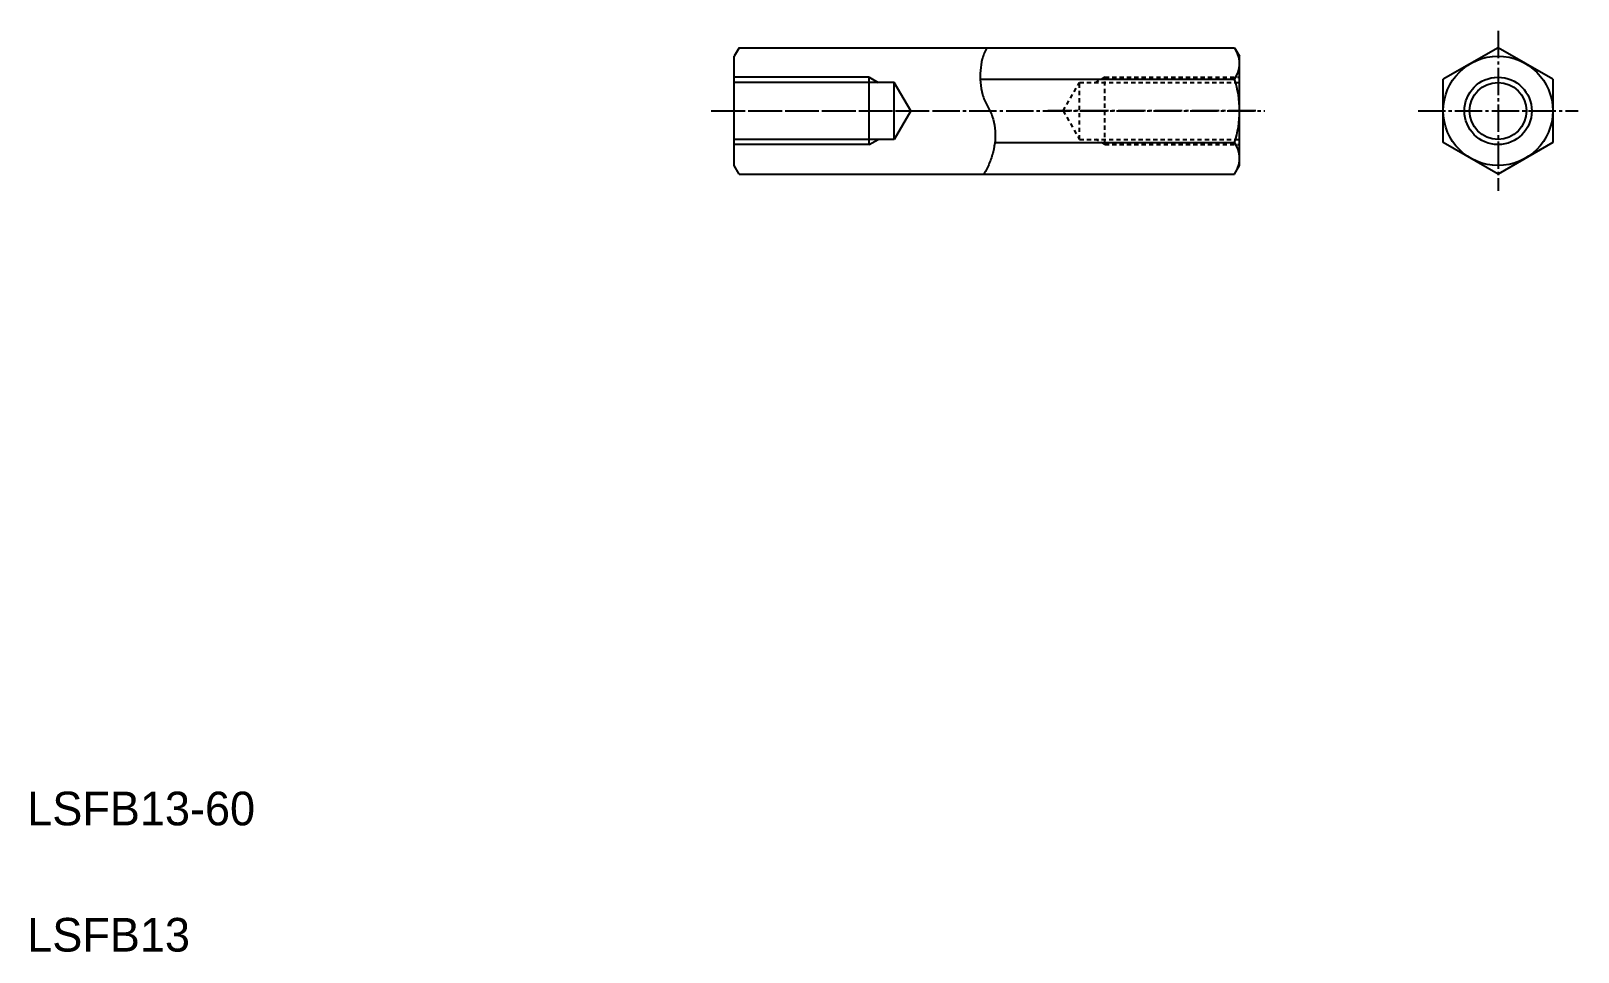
# Model space of a CAD drawing. Extents: x 10 to 194, y 10 to 119.
import ezdxf

# ---------------------------------------------------------------- set-up
doc = ezdxf.new("R2010")
doc.units = 0
doc.header["$LTSCALE"] = 0.25
doc.linetypes.add('CENTER', pattern=[17.5, 13, -1.5, 1.5, -1.5])
doc.linetypes.add('DASHED', pattern=[3.5, 2, -1.5])
doc.layers.get('0').update_dxf_attribs({"linetype": 'CONTINUOUS'})
doc.layers.add('CENTER', color=1, linetype='CENTER')

msp = doc.modelspace()

# ---------------------------------------------------------------- linework, layer by layer
at = {"linetype": 'CONTINUOUS'}
for p, q in [((94.55, 117.39), (93.97, 116.38)), ((93.97, 103.38), (93.97, 116.38)), ((94.55, 117.39), (153.39, 117.39)), ((153.39, 117.39), (153.97, 116.38)), ((153.97, 103.38), (153.97, 116.38)), ((184.67, 117.39), (178.17, 113.63)), ((191.17, 113.63), (184.67, 117.39)), ((93.97, 105.88), (93.97, 113.88)), ((112.97, 113.25), (93.97, 113.25)), ((109.97, 105.88), (109.97, 113.88)), ((112.97, 106.5), (112.97, 113.25)), ((114.92, 109.88), (112.97, 113.25)), ((123.18, 113.63), (153.38, 113.63)), ((178.17, 106.13), (178.17, 113.63)), ((191.17, 113.63), (191.17, 106.13)), ((114.92, 109.88), (112.97, 106.5)), ((112.97, 106.5), (93.97, 106.5)), ((124.91, 106.13), (153.38, 106.13)), ((184.67, 102.37), (178.17, 106.13)), ((191.17, 106.13), (184.67, 102.37)), ((94.55, 102.37), (93.97, 103.38)), ((153.39, 102.37), (153.97, 103.38)), ((94.55, 102.37), (153.39, 102.37))]:
    msp.add_line(p, q, dxfattribs=at)
for p, q in [((187.92, 115.51), (187.92, 115.51)), ((189.55, 114.57), (189.55, 114.57)), ((153.97, 105.88), (153.97, 113.88))]:
    msp.add_line(p, q)
at = {"color": 3, "linetype": 'CONTINUOUS'}
for p, q in [((109.97, 113.88), (93.97, 113.88)), ((109.97, 105.88), (93.97, 105.88))]:
    msp.add_line(p, q, dxfattribs=at)
at = {"color": 3}
for p, q in [((109.97, 113.88), (111.05, 113.25)), ((109.97, 105.88), (111.05, 106.5))]:
    msp.add_line(p, q, dxfattribs=at)
at = {"color": 3, "linetype": 'DASHED'}
for p, q in [((133.02, 109.88), (134.97, 113.25)), ((134.97, 113.25), (153.97, 113.25)), ((134.97, 106.5), (134.97, 113.25)), ((137.97, 113.88), (136.89, 113.25)), ((137.97, 113.88), (153.97, 113.88)), ((137.97, 105.88), (137.97, 113.88)), ((133.02, 109.88), (134.97, 106.5)), ((134.97, 106.5), (153.97, 106.5)), ((137.97, 105.88), (136.89, 106.5)), ((137.97, 105.88), (153.97, 105.88))]:
    msp.add_line(p, q, dxfattribs=at)
at = {"color": 3, "linetype": 'CONTINUOUS'}
msp.add_lwpolyline([(123.97, 117.39, 0.062818), (123.42, 116.07, 0.051133), (123.2, 114.66, 0.030519), (123.2, 113.24, 0.055043), (123.44, 111.83, 0.051913), (124, 110.52, -0.037729), (124.61, 109.23, -0.057416), (124.92, 107.84, -0.047254), (124.94, 106.41, -0.041388), (124.7, 105, -0.036731), (124.25, 103.65, -0.036458), (123.61, 102.37)], format="xyb", dxfattribs=at)
at = {"linetype": 'CONTINUOUS'}
msp.add_circle((184.67, 109.88), 6.5, dxfattribs=at)
at = {"color": 3, "linetype": 'CONTINUOUS'}
msp.add_circle((184.67, 109.88), 4, dxfattribs=at)
msp.add_circle((184.67, 109.88), 3.38)
at = {"linetype": 'CONTINUOUS'}
for centre, radius, start, end in [((150.72, 115.51), 3.25, 324.7356, 30), ((141.87, 109.88), 12.11, 341.9403, 18.0597), ((150.72, 104.25), 3.25, 330, 35.2644)]:
    msp.add_arc(centre, radius, start, end, dxfattribs=at)
at = {"layer": 'CENTER', "color": 1, "linetype": 'CENTER'}
for p, q in [((184.67, 119.38), (184.67, 100.38)), ((91.24, 109.88), (156.97, 109.88)), ((92.02, 109.88), (116.73, 109.88)), ((155.92, 109.88), (131.21, 109.88)), ((175.17, 109.88), (194.17, 109.88))]:
    msp.add_line(p, q, dxfattribs=at)

# ---------------------------------------------------------------- texts
for s, p in [('LSFB13-60', (10, 25)), ('LSFB13', (10, 10))]:
    msp.add_text(s, height=4).set_placement(p)

doc.saveas('drawing.dxf')
